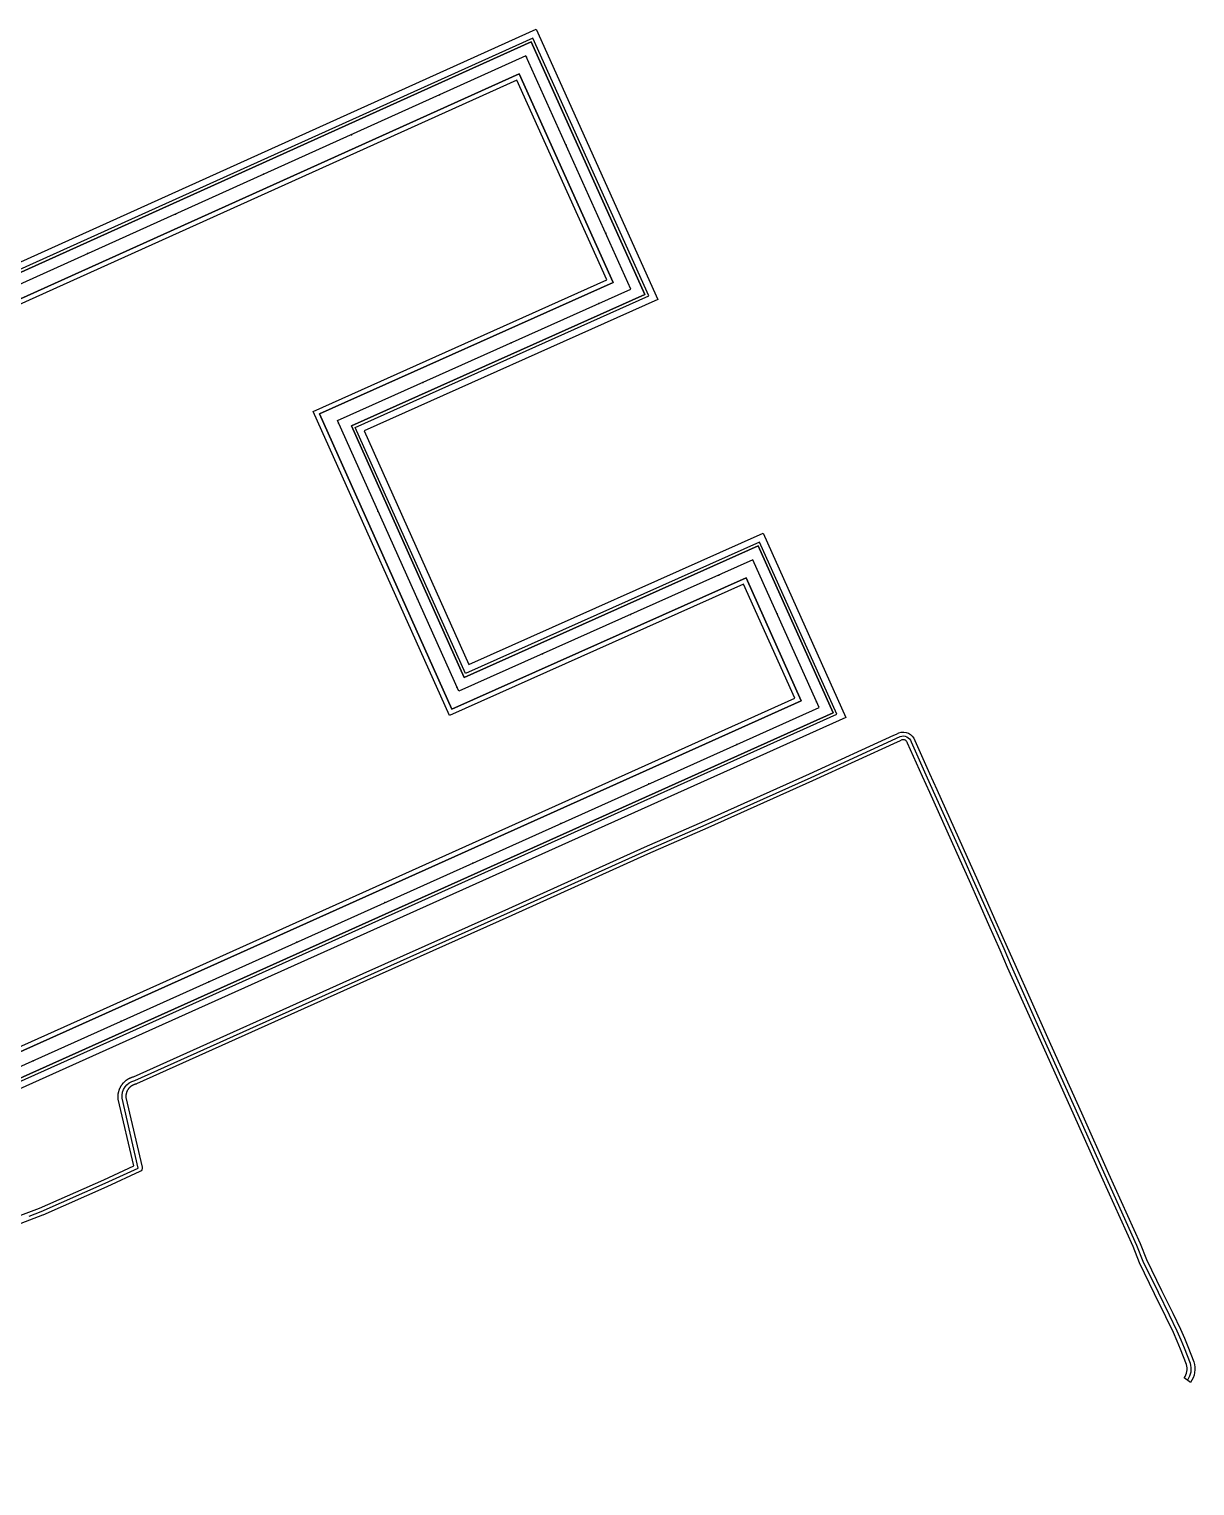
# Model space of a CAD drawing. Header units: inches. Extents: x 87993 to 113012, y 435073 to 454214.
# Drawn here: x 99522 to 100731, y 444553 to 446064 of the extents above; entities that cross this region are included whole.
import ezdxf

# ---------------------------------------------------------------- set-up
doc = ezdxf.new("R2010")
doc.units = ezdxf.units.IN
doc.header["$MEASUREMENT"] = 0
for name, color, linetype, true_color in [('As_waterkering_EDP', 7, 'Continuous', 0x05e8a7), ('As_waterkering_PLSA', 7, 'Continuous', 0x58e833), ('Beschermingszone_EDP', 7, 'Continuous', 0x54e8d6), ('Grens_bebouwingsvrije_zone_EDP', 7, 'Continuous', 0x50e879), ('Kernzone_EDP', 7, 'Continuous', 0xa4e805), ('Kernzone_PLSA', 7, 'Continuous', 0x4ce81c), ('Referentiepunten_EDP', 7, 'Continuous', 0x44e861)]:
    doc.layers.add(name, color=color, linetype=linetype, true_color=true_color)

msp = doc.modelspace()

# ---------------------------------------------------------------- linework, layer by layer
at = {"layer": 'As_waterkering_EDP'}
for points in [[(100037.2, 446036), (99429.1, 445761.5), (99012.1, 445573.3), (98734.6, 445448.1)], [(100341.1, 445360.2), (100272.4, 445513.2), (99967.5, 445376.9), (99841.8, 445657.7), (100146, 445794.1), (100037.2, 446036)], [(98545.5, 444552.7), (99116.4, 444809.5), (99600, 445026.9), (100341.1, 445360.2)]]:
    msp.add_lwpolyline(points, dxfattribs=at)
at = {"layer": 'As_waterkering_PLSA'}
for points in [[(99522.1, 444832.5), (99534.5, 444837.2), (99601.1, 444866.6), (99635.3, 444882.3), (99618.5, 444954.7, -0.38293), (99631.7, 444973.3), (99870.3, 445080.5), (100021.1, 445148.1), (100161.6, 445211.6), (100224.1, 445238.8), (100332.8, 445287.6), (100425.3, 445330)], [(100425.3, 445330, -0.447651), (100436.4, 445324.5), (100451.8, 445290.1), (100459.5, 445273.4), (100491, 445203.3), (100500.5, 445181.8), (100520.9, 445136.3), (100532.5, 445110), (100540.3, 445092.1), (100574.1, 445016.2), (100609.4, 444937.9), (100637.5, 444875.2), (100670.3, 444802.5), (100676.8, 444785.9), (100692.5, 444753.7), (100704.1, 444730), (100712.1, 444713.4), (100716.2, 444704.3), (100719.6, 444695.9), (100725.7, 444679.9, -0.241954), (100722.9, 444662.3)]]:
    msp.add_lwpolyline(points, format="xyb", dxfattribs=at)
at = {"layer": 'Beschermingszone_EDP'}
for points in [[(99420.5, 445780.6), (100047.7, 446063.8), (100173.8, 445783.5), (99869.5, 445647.1), (99978.1, 445404.6), (100283, 445540.9), (100368.9, 445349.7), (99608.6, 445007.7), (99125, 444790.3)], [(99120.9, 444799.5), (99604.5, 445016.9), (100355.6, 445354.7), (100277.9, 445527.7), (99973, 445391.4), (99856.3, 445652.2), (100160.5, 445788.6), (100042.7, 446050.6), (99424.6, 445771.5)]]:
    msp.add_lwpolyline(points, dxfattribs=at)
for points in [[(99434.9, 445748.7, 0), (100030.2, 446017.5, 0), (100127.5, 445801.1, 0), (99823.3, 445664.8, 0), (99960.4, 445358.4, 0), (100265.4, 445494.7, 0), (100322.6, 445367.2, 0), (99594.3, 445039.7, 0), (99110.7, 444822.3, 0)], [(99108.6, 444826.8, 0), (99592.2, 445044.2, 0), (100316, 445369.7, 0), (100262.8, 445488.1, 0), (99957.9, 445351.8, 0), (99816.7, 445667.3, 0), (100120.9, 445803.7, 0), (100027.7, 446010.9, 0), (99436.9, 445744.2, 0)]]:
    msp.add_polyline3d(points, dxfattribs=at)
at = {"layer": 'Grens_bebouwingsvrije_zone_EDP'}
msp.add_lwpolyline([(99122.1, 444796.7), (99605.7, 445014.1), (100359.6, 445353.2), (100279.4, 445531.7), (99974.6, 445395.4), (99860.3, 445650.6), (100164.5, 445787.1), (100044.2, 446054.5), (99423.3, 445774.3)], dxfattribs=at)
at = {"layer": 'Kernzone_EDP'}
for points in [[(99424.6, 445771.5, 0), (100042.7, 446050.6, 0), (100160.5, 445788.6, 0), (99856.3, 445652.2, 0), (99973, 445391.4, 0), (100277.9, 445527.7, 0), (100355.6, 445354.7, 0), (99604.5, 445016.9, 0), (99120.9, 444799.5, 0)], [(99110.7, 444822.3, 0), (99594.3, 445039.7, 0), (100322.6, 445367.2, 0), (100265.4, 445494.7, 0), (99960.4, 445358.4, 0), (99823.3, 445664.8, 0), (100127.5, 445801.1, 0), (100030.2, 446017.5, 0), (99434.9, 445748.7, 0)]]:
    msp.add_polyline3d(points, dxfattribs=at)
at = {"layer": 'Kernzone_PLSA'}
msp.add_lwpolyline([(99510.9, 444832.5), (99533, 444840.9), (99599.5, 444870.2), (99630.7, 444884.6), (99614.6, 444953.7), (99614.6, 444954), (99614.5, 444954.2), (99614.5, 444954.6), (99614.5, 444955.1), (99614.4, 444955.6), (99614.4, 444956), (99614.4, 444956.4), (99614.4, 444956.5), (99614.4, 444956.9), (99614.4, 444957.4), (99614.4, 444957.8), (99614.5, 444958.3), (99614.5, 444958.7), (99614.6, 444959.2), (99614.6, 444959.6), (99614.7, 444960), (99614.7, 444960.1), (99614.8, 444960.5), (99614.9, 444961), (99615, 444961.4), (99615.1, 444961.9), (99615.2, 444962.3), (99615.3, 444962.7), (99615.3, 444962.8), (99615.4, 444963.2), (99615.6, 444963.6), (99615.7, 444964), (99615.8, 444964.1), (99615.9, 444964.4), (99616.1, 444964.9), (99616.3, 444965.3), (99616.5, 444965.7), (99616.7, 444966.1), (99616.8, 444966.5), (99616.9, 444966.5), (99617.1, 444966.9), (99617.3, 444967.3), (99617.3, 444967.3), (99617.5, 444967.7), (99617.8, 444968.1), (99618, 444968.5), (99618.3, 444968.8), (99618.6, 444969.2), (99618.8, 444969.6), (99619.1, 444969.9), (99619.4, 444970.2), (99619.4, 444970.3), (99619.7, 444970.6), (99620, 444970.9), (99620.3, 444971.3), (99620.6, 444971.6), (99621, 444971.9), (99621.3, 444972.2), (99621.6, 444972.5), (99622, 444972.8), (99622, 444972.8), (99622.3, 444973.1), (99622.7, 444973.4), (99623.1, 444973.7), (99623.4, 444973.9), (99623.8, 444974.2), (99624.2, 444974.4), (99624.6, 444974.7), (99624.9, 444974.9), (99625, 444974.9), (99625.4, 444975.1), (99625.8, 444975.3), (99626.2, 444975.5), (99626.6, 444975.7), (99627, 444975.9), (99627.4, 444976.1), (99627.8, 444976.3), (99628.2, 444976.4), (99628.3, 444976.4), (99628.7, 444976.6), (99629.1, 444976.7), (99629.5, 444976.9), (99630, 444977), (99630.4, 444977.1), (99868.6, 445084.1), (100019.4, 445151.7), (100160, 445215.2), (100222.5, 445242.5), (100331.1, 445291.3), (100418.6, 445331.4), (100421.3, 445332.6), (100423.8, 445333.7, -0.442013), (100440.2, 445325.9), (100455.5, 445291.7), (100463.1, 445275.1), (100494.7, 445204.9), (100504.2, 445183.4), (100524.5, 445137.9), (100536.2, 445111.6), (100544, 445093.7), (100577.8, 445017.8), (100613.1, 444939.6), (100641.2, 444876.8), (100674, 444804.1), (100680.5, 444787.5), (100696.1, 444755.5), (100707.7, 444731.7), (100715.7, 444715.1), (100719.9, 444705.9), (100723.3, 444697.4), (100729.5, 444681.3, -0.24313), (100726.1, 444659.9), (100719.6, 444664.7, 0.240351), (100721.9, 444678.6), (100715.9, 444694.5), (100712.5, 444702.8), (100708.4, 444711.7), (100700.5, 444728.2), (100688.9, 444752), (100673.2, 444784.2), (100666.6, 444801), (100633.9, 444873.5), (100605.8, 444936.3), (100570.5, 445014.6), (100536.6, 445090.5), (100528.9, 445108.4), (100517.2, 445134.7), (100496.9, 445180.2), (100487.4, 445201.7), (100455.8, 445271.8), (100448.2, 445288.4), (100432.6, 445323.2, 0.460036), (100426.9, 445326.4), (100424.3, 445325.2), (100421.9, 445324.1), (100334.4, 445284), (100225.8, 445235.2), (100163.2, 445207.9), (100022.7, 445144.4), (99871.9, 445076.8), (99633.4, 444969.7), (99633.1, 444969.5), (99632.7, 444969.4), (99632.4, 444969.3), (99632.1, 444969.3), (99631.8, 444969.2), (99631.5, 444969.1), (99631.3, 444969), (99631, 444968.9), (99630.7, 444968.8), (99630.5, 444968.7), (99630.2, 444968.6), (99630, 444968.5), (99629.7, 444968.4), (99629.5, 444968.2), (99629.2, 444968.1), (99629, 444968), (99628.7, 444967.8), (99628.5, 444967.7), (99628.2, 444967.5), (99628, 444967.4), (99627.8, 444967.2), (99627.6, 444967), (99627.3, 444966.9), (99627.1, 444966.7), (99626.9, 444966.5), (99626.7, 444966.3), (99626.5, 444966.1), (99626.3, 444965.9), (99626.1, 444965.7), (99625.9, 444965.5), (99625.7, 444965.3), (99625.5, 444965.1), (99625.3, 444964.9), (99625.2, 444964.7), (99625, 444964.4), (99624.8, 444964.2), (99624.7, 444964), (99624.5, 444963.7), (99624.4, 444963.5), (99624.2, 444963.2), (99624.1, 444963), (99623.9, 444962.8), (99623.8, 444962.5), (99623.7, 444962.3), (99623.6, 444962), (99623.4, 444961.7), (99623.3, 444961.5), (99623.2, 444961.2), (99623.1, 444960.9), (99623.1, 444960.7), (99623, 444960.4), (99622.9, 444960.1), (99622.8, 444959.9), (99622.7, 444959.6), (99622.7, 444959.3), (99622.6, 444959), (99622.6, 444958.8), (99622.5, 444958.5), (99622.5, 444958.2), (99622.5, 444957.9), (99622.4, 444957.6), (99622.4, 444957.4), (99622.4, 444957.1), (99622.4, 444956.8), (99622.4, 444956.5), (99622.4, 444956.2), (99622.4, 444956), (99622.4, 444955.7), (99622.5, 444955.4), (99639.2, 444883.2, -0.356118), (99637, 444878.7), (99602.8, 444862.9), (99536.2, 444833.5), (99536, 444833.4), (99513.4, 444824.9)], format="xyb", dxfattribs=at)
at = {"layer": 'Referentiepunten_EDP'}
for p in [(100037.8, 446034.6), (99947.4, 445995.5), (99856.3, 445954.3), (100078.8, 445943.4), (99765.1, 445913.2), (99674, 445872), (100119.9, 445852.2), (99582.8, 445830.9), (100112.9, 445779.3), (100021.7, 445738.4), (99930.4, 445697.4), (99843, 445655.1), (99883.8, 445563.8), (100237, 445497.4), (99924.7, 445472.5), (100145.7, 445456.6), (100297.5, 445457.3), (100054.4, 445415.8), (99965.6, 445381.3), (100338.5, 445366.1), (100255.8, 445321.8), (100164.6, 445280.8), (100073.4, 445239.8), (99982.2, 445198.8), (99891, 445157.8), (99799.8, 445116.8), (99708.6, 445075.7), (99617.4, 445034.7), (99526.2, 444993.7)]:
    msp.add_point(p, dxfattribs=at)

doc.saveas('drawing.dxf')
